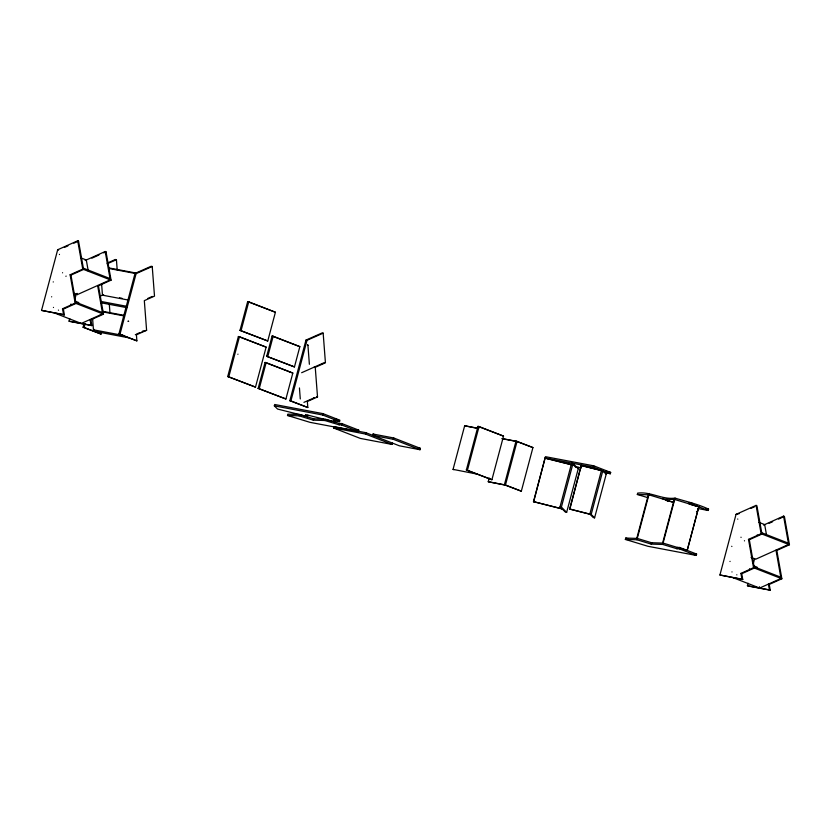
<?xml version="1.0" encoding="UTF-8"?>
<svg xmlns="http://www.w3.org/2000/svg" width="831" height="831" viewBox="0 0 831 831"><rect width="100%" height="100%" fill="white"/><g stroke="black" fill="none" stroke-linecap="round" stroke-linejoin="round"><path stroke-width="1.25" d="M237.863 354.297L237.967 354.172M313.993 397.81L314.004 397.685M321.805 363.718L321.898 363.656M289.437 372.392L289.541 372.34M696.492 511.626L696.773 511.366M53.298 281.865L53.215 282M51.605 296.864L51.688 296.74M59.427 254.535L59.479 254.39M53.485 307.387L53.454 307.48M62.533 272.724L62.585 272.817M58.554 310.202L58.388 310.108M65.898 276.297L66.127 276.11M99.543 315.437L99.149 315.489M730.054 561.341L729.992 561.517M737.648 519.053L737.814 519.115M732.049 571.936L731.924 571.925M740.992 537.2L741.055 537.408M736.765 574.803L736.868 574.886M744.451 540.888L744.493 540.711M749.531 569.11L749.583 568.809M757.134 534.967L757.301 534.998M64.392 314.887L63.572 314.565L62.533 308.789L63.364 309.111L64.392 314.887L41.55 310.399L57.682 249.767L77.698 240.782L78.529 241.104L83.578 269.431L70.656 275.238M91.898 325.617L91.067 325.295L90.039 319.509L90.859 319.831L91.898 325.617L69.877 321.452L69.046 321.13L69.711 318.647M74.645 300.095L76.296 293.904M100.883 331.652L101.07 334.072L83.09 327.279L84.076 323.56M101.07 334.072L84.16 327.476L85.146 323.768M136.419 334.8L136.886 340.855L118.895 334.052L135.037 273.42L151.159 266.284L152.229 266.491L154.504 296.137L144.324 300.645L146.599 330.302L136.419 334.8L135.339 334.602M136.886 340.855L119.976 334.259L136.107 273.628L152.229 266.491M227.736 376.505L238.383 336.513L239.453 336.721L266.128 347.119L255.491 387.111L227.736 376.505L255.491 387.111M240.014 330.374L247.659 301.632L248.739 301.83L275.414 312.238L267.759 340.98L240.014 330.374L267.759 340.98M228.816 376.713L239.453 336.721M241.083 330.572L248.739 301.83M258.171 388.378L265.068 362.451L266.138 362.648L292.813 373.057L285.916 398.984L258.171 388.378L285.916 398.984M266.699 356.302L272.09 336.036L273.17 336.243L299.846 346.641L294.454 366.918L266.699 356.302L294.454 366.918M259.241 388.576L266.138 362.648M267.779 356.509L273.17 336.243M307.854 415.209L307.491 416.56L277.533 409.039L274.334 405.85L274.687 404.5L322.999 413.641L339.9 420.237L339.547 421.587L333.428 420.05L335.444 422.065L335.807 420.715M315.25 367.312L317.525 396.969L307.345 401.477L307.813 407.522L289.832 400.729L305.964 340.097L322.085 332.961L323.166 333.158L325.43 362.815L315.25 367.312L314.18 367.115M307.813 407.522L290.902 400.926L307.034 340.295L323.166 333.158M287.505 415.49L299.056 415.832L313.308 420.164L324.869 420.507L325.222 419.146L339.474 423.478L341.832 423.55L358.743 430.146L358.379 431.497L310.077 422.356L287.505 415.49L287.858 414.139L299.42 414.482L313.671 418.814L323.945 419.115M299.056 415.832L299.42 414.482M313.308 420.164L313.671 418.814M339.547 421.587L322.636 414.991L322.999 413.641M392.512 443.079L392.149 444.44L360.29 438.404L333.615 427.996L333.969 426.646L365.837 432.681L399.358 445.8L420.019 449.706L420.372 448.356L393.707 437.958L373.046 434.042L372.683 435.392L393.343 439.308L420.019 449.706M324.869 420.507L339.121 424.828L339.474 423.478M339.121 424.828L341.479 424.901L341.832 423.55M392.149 444.44L365.474 434.031L365.837 432.681M393.343 439.308L393.707 437.958M453.892 469.692L453.061 469.37L464.664 425.773L478.656 428.412M466.378 469.972L477.981 426.365L479.061 426.563L503.524 436.109L491.921 479.716L466.378 469.972L491.921 479.716M467.458 470.169L479.061 426.563M505.217 485.117L488.244 481.741L489.241 478.002M517.069 441.396L532.931 447.577L521.328 491.183L505.466 484.992L517.069 441.396L502.329 438.602M562.286 508.998L533.481 501.644L545.448 456.686L593.75 465.827L610.66 472.424L610.297 473.774L604.179 472.237M533.658 501.82L545.084 458.037L593.386 467.178L610.297 473.774M578.615 467.396L566.649 512.353L565.298 512.01L560.042 506.765L571.645 463.158L572.995 463.501L578.251 468.746M566.649 512.353L561.392 507.107L572.995 463.501M590.01 514.285L569.65 509.039L581.253 465.443L602.787 470.845L606.204 474.252M569.827 509.226L581.253 465.443M593.386 467.178L593.75 465.827M601.436 470.502L589.833 514.109L593.241 517.516L594.591 517.848L606.557 472.901M594.591 517.848L591.184 514.441L602.787 470.845M625.359 539.423L636.92 539.766L651.172 544.097L662.723 544.43L676.974 548.761L677.338 547.411L679.696 547.484L696.596 554.069L696.243 555.43L647.941 546.279L625.359 539.423L625.722 538.072L637.273 538.415L652.127 542.923M648.014 497.717L637.325 494.466L637.678 493.115C650.694 491.412 662.037 499.836 675.052 498.122C686.396 501.56 697.749 504.043 708.563 509.123L708.199 510.473L698.03 508.541M636.764 538.395L648.357 494.788M636.92 539.766L649.24 493.458M651.172 544.097L651.525 542.736L663.138 543.1L687.206 550.413L698.809 506.806L674.689 499.473M663.491 497.79L663.128 499.14L674.741 499.493M662.619 543.079L674.221 499.483M662.723 544.43L675.052 498.122M689.294 502.454L688.941 503.804L691.299 503.877L708.199 510.473M676.974 548.761L679.332 548.834L679.696 547.484M691.299 503.877L691.652 502.526M742.758 579.498L741.938 579.165L740.909 573.39L741.73 573.712L742.758 579.498L719.916 575L736.048 514.368L756.075 505.383L756.896 505.705L761.954 534.042L749.022 539.838M770.264 590.218L769.433 589.896L768.405 584.12L769.236 584.442L770.264 590.218L748.243 586.052L747.422 585.73L748.077 583.258M753.343 563.46L754.662 558.505M143.015 330.956L143.046 330.967M731.851 546.507L731.747 546.279M64.403 247.451L67.934 245.862M73.814 243.213L78.529 241.104M85.188 260.498L105.205 251.502L106.025 251.835L111.084 280.161L98.442 285.833L97.622 285.511L102.618 313.858M91.898 258.171L98.962 255.003M103.678 252.884L106.025 251.835M98.442 285.833L103.501 314.16L75.174 303.118L70.116 274.781L82.757 269.109L111.084 280.161M73.866 293.25L77.345 294.61L110.253 279.839L105.205 251.502M62.533 308.789L75.174 303.118M62.47 309.506L75.995 303.44L70.947 275.103L70.116 274.781M77.657 303.086L78.768 302.588L75.289 301.238M102.67 313.838L81.282 323.446L54.607 313.038M90.859 319.831L103.501 314.16M739.237 513.631L736.048 514.368M751.006 508.354L754.538 506.765M763.554 525.099L783.571 516.113L784.402 516.435L789.45 544.762L776.819 550.434L775.988 550.112L780.995 578.469L759.648 588.047L732.973 577.638M769.091 523.301L772.622 521.723M778.512 519.074L783.218 516.965M776.819 550.434L781.867 578.771L753.54 567.718L748.492 539.392L761.123 533.71L789.45 544.762M740.909 573.39L753.54 567.718M741.73 573.712L754.371 568.04M769.236 584.442L781.867 578.771M107.282 263.074L115.343 259.511L116.423 259.708L117.213 270.023M107.209 263.791L116.423 259.708M100.146 296.189L103.605 294.662M147.773 298.443L152.291 296.438M94.35 329.419L93.456 329.814L124.473 335.682M136.315 334.166L139.868 332.597M142.039 331.631L146.599 330.302M301.643 372.714L324.35 362.607M303.917 402.37L314.222 397.81M637.325 494.466L648.876 494.809L673.629 502.329M667.231 501.197L669.682 501.27M698.809 506.806L687.206 550.413M108.632 267.862L135.931 273.025M108.975 268.486L136.107 273.628M275.414 312.238L247.659 301.632M119.487 297.82L121.97 298.298M128.514 300.095L102.462 295.171L101.579 283.579M305.964 340.097L307.034 340.295M100.759 301.404L126.821 306.338M100.863 302.744L126.914 307.667M299.846 346.641L272.09 336.036M102.743 311.324L123.84 315.313M103.086 311.957L124.183 315.946M266.128 347.119L238.383 336.513M41.55 310.399L63.572 314.565M69.046 321.13L91.067 325.295M83.09 327.279L84.16 327.476M118.895 334.052L119.976 334.259M128.296 337.718L93.55 331.143L92.594 318.574M292.813 373.057L265.068 362.451M316.445 396.761L317.525 396.969M478.22 428.495L464.664 425.773M503.524 436.109L477.981 426.365M501.914 438.695L516.82 441.51M289.832 400.729L290.902 400.926M532.931 447.577L515.989 441.188L504.386 484.795L521.328 491.183M274.334 405.85L322.636 414.991M356.198 429.669L358.743 430.146M333.615 427.996L365.474 434.031M417.941 447.899L420.372 448.356M706.018 508.634L708.563 509.123M453.061 469.37L476.786 474.034M488.244 481.741L505.466 484.992M694.062 553.591L696.596 554.069M719.916 575L741.938 579.165M747.422 585.73L769.433 589.896M605.768 471.198L610.66 472.424M581.43 465.62L601.613 470.678M545.084 458.037L572.466 464.903M545.261 458.213L572.642 465.08M576.236 466.731L581.222 467.988M335.007 419.011L338.674 419.925M335.444 422.065L305.476 414.544L307.491 416.56M569.65 509.039L591.184 514.441M560.042 506.765L561.392 507.107M533.481 501.644L562.109 508.821M689.865 504.23L695.89 506.058M665.683 500.054L673.11 502.308M625.722 538.072L628.101 538.789M80.493 257.735L86.299 259.999L88.273 271.062M758.869 522.335L764.665 524.6L766.421 534.437M57.682 249.767L58.513 250.089M83.349 268.164L110.024 278.562M761.726 532.764L788.401 543.173M748.492 539.392L749.313 539.714L754.319 568.061M751.068 557.404L755.711 559.211L788.619 544.44L783.571 516.113M753.655 565.838L757.134 567.199M75.725 302.183L102.39 312.591M754.091 566.794L780.766 577.192M679.332 548.834L696.243 555.43M373.046 434.042L375.363 434.945M341.479 424.901L358.379 431.497M571.645 463.158L576.028 467.531M756.075 505.383L761.123 533.71M759.42 586.769L759.648 588.047M77.698 240.782L82.757 269.109M77.117 293.343L77.345 294.61M307.917 345.166L309.381 364.29M299.44 387.952L300.282 398.963M109.297 304.177L109.993 313.204M128.14 321.233L128.67 321.337L128.151 321.202M307.543 345.114L308.062 345.218L307.543 345.083M70.832 304.312L71.352 304.458L70.832 304.312"/></g></svg>
